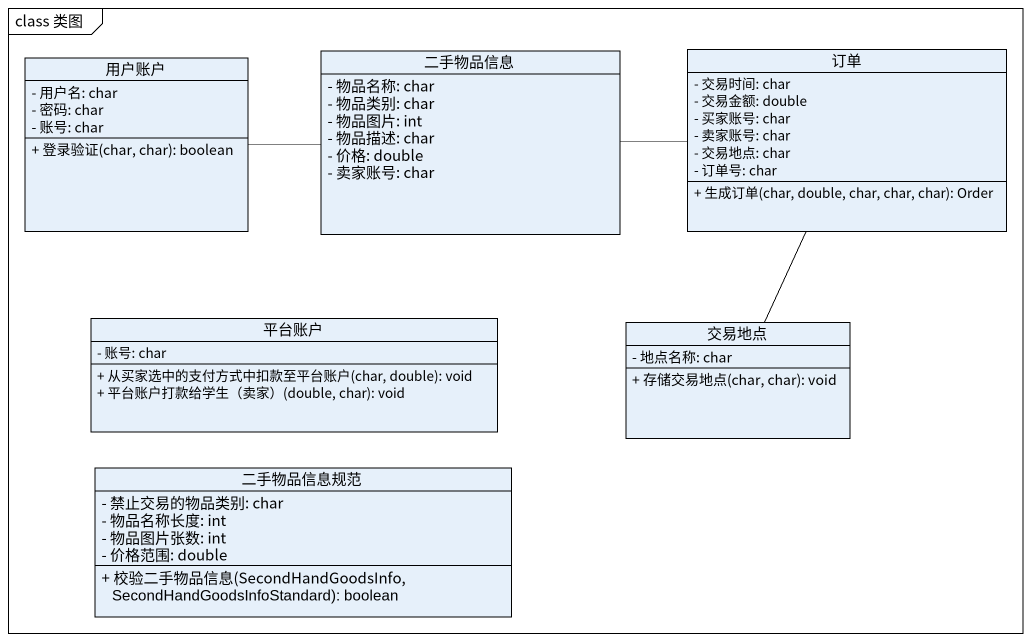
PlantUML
@startuml
mainframe class 类图
hide circle
hide empty members
skinparam classAttributeIconSize 0
class 用户账户 {
  - 用户名: char
  - 密码: char
  - 账号: char
  + 登录验证(char, char): boolean
}
class 二手物品信息 {
  - 物品名称: char
  - 物品类别: char
  - 物品图片: int
  - 物品描述: char
  - 价格: double
  - 卖家账号: char
}
class 订单 {
  - 交易时间: char
  - 交易金额: double
  - 买家账号: char
  - 卖家账号: char
  - 交易地点: char
  - 订单号: char
  + 生成订单(char, double, char, char, char): Order
}
class 平台账户 {
  - 账号: char
  + 从买家选中的支付方式中扣款至平台账户(char, double): void
  + 平台账户打款给学生（卖家）(double, char): void
}
class 交易地点 {
  - 地点名称: char
  + 存储交易地点(char, char): void
}
class 二手物品信息规范 {
  - 禁止交易的物品类别: char
  - 物品名称长度: int
  - 物品图片张数: int
  - 价格范围: double
  + 校验二手物品信息(SecondHandGoodsInfo, SecondHandGoodsInfoStandard): boolean
}
用户账户 -right- 二手物品信息
二手物品信息 -right- 订单
订单 -- 交易地点
@enduml
